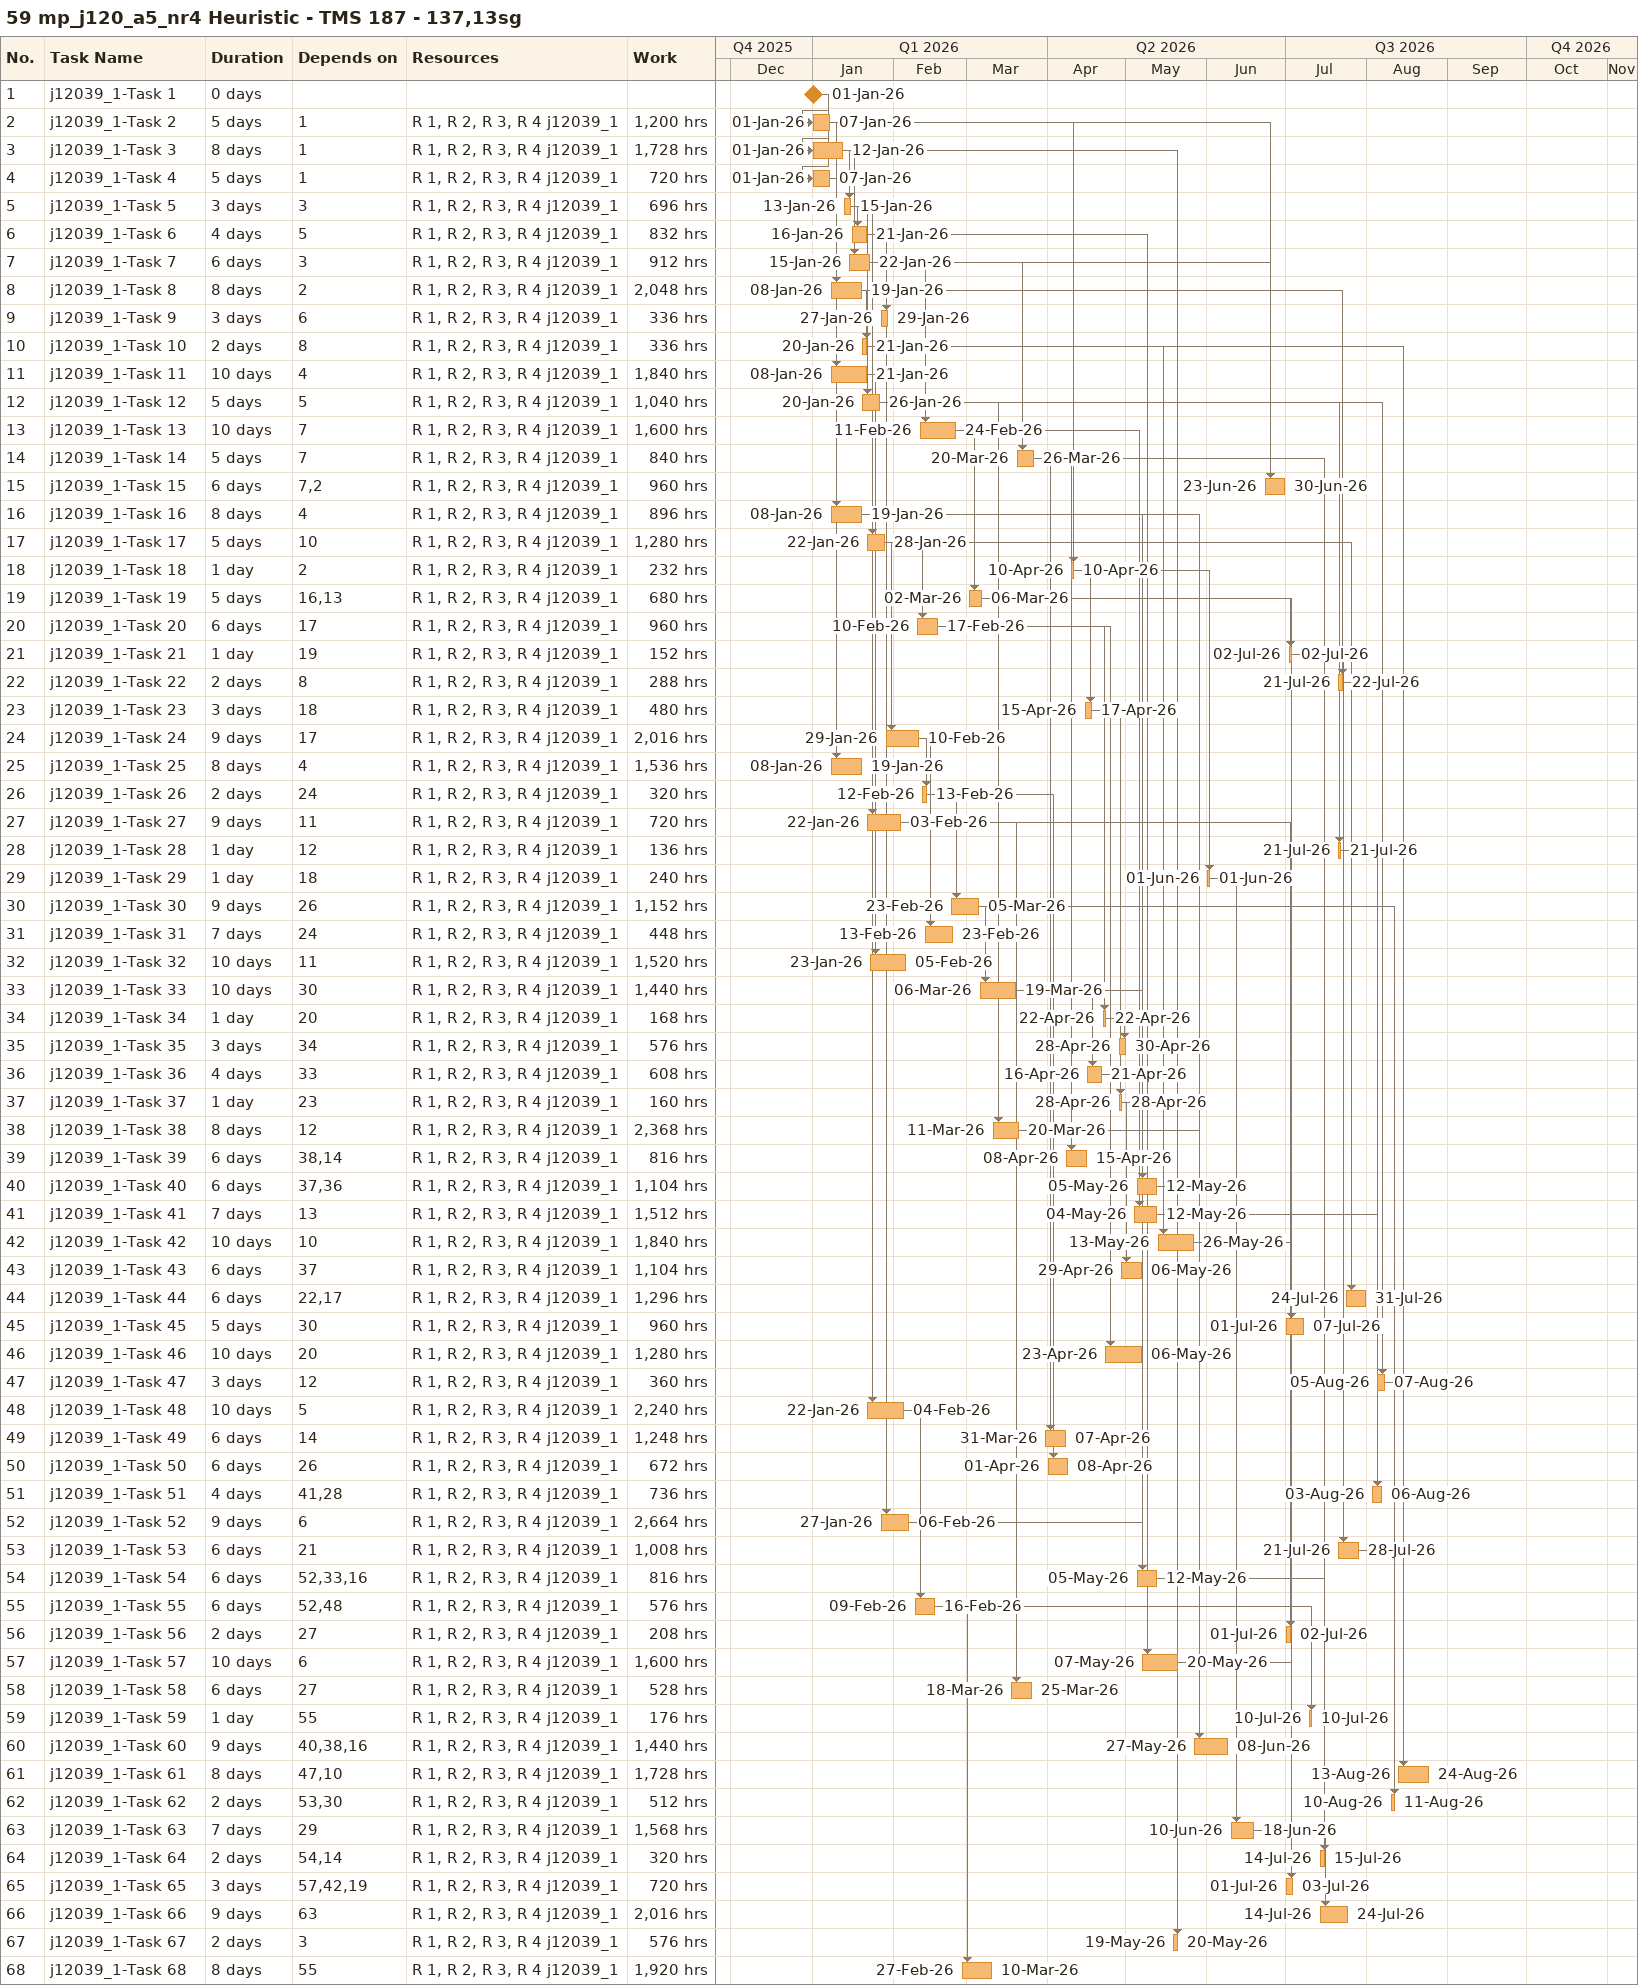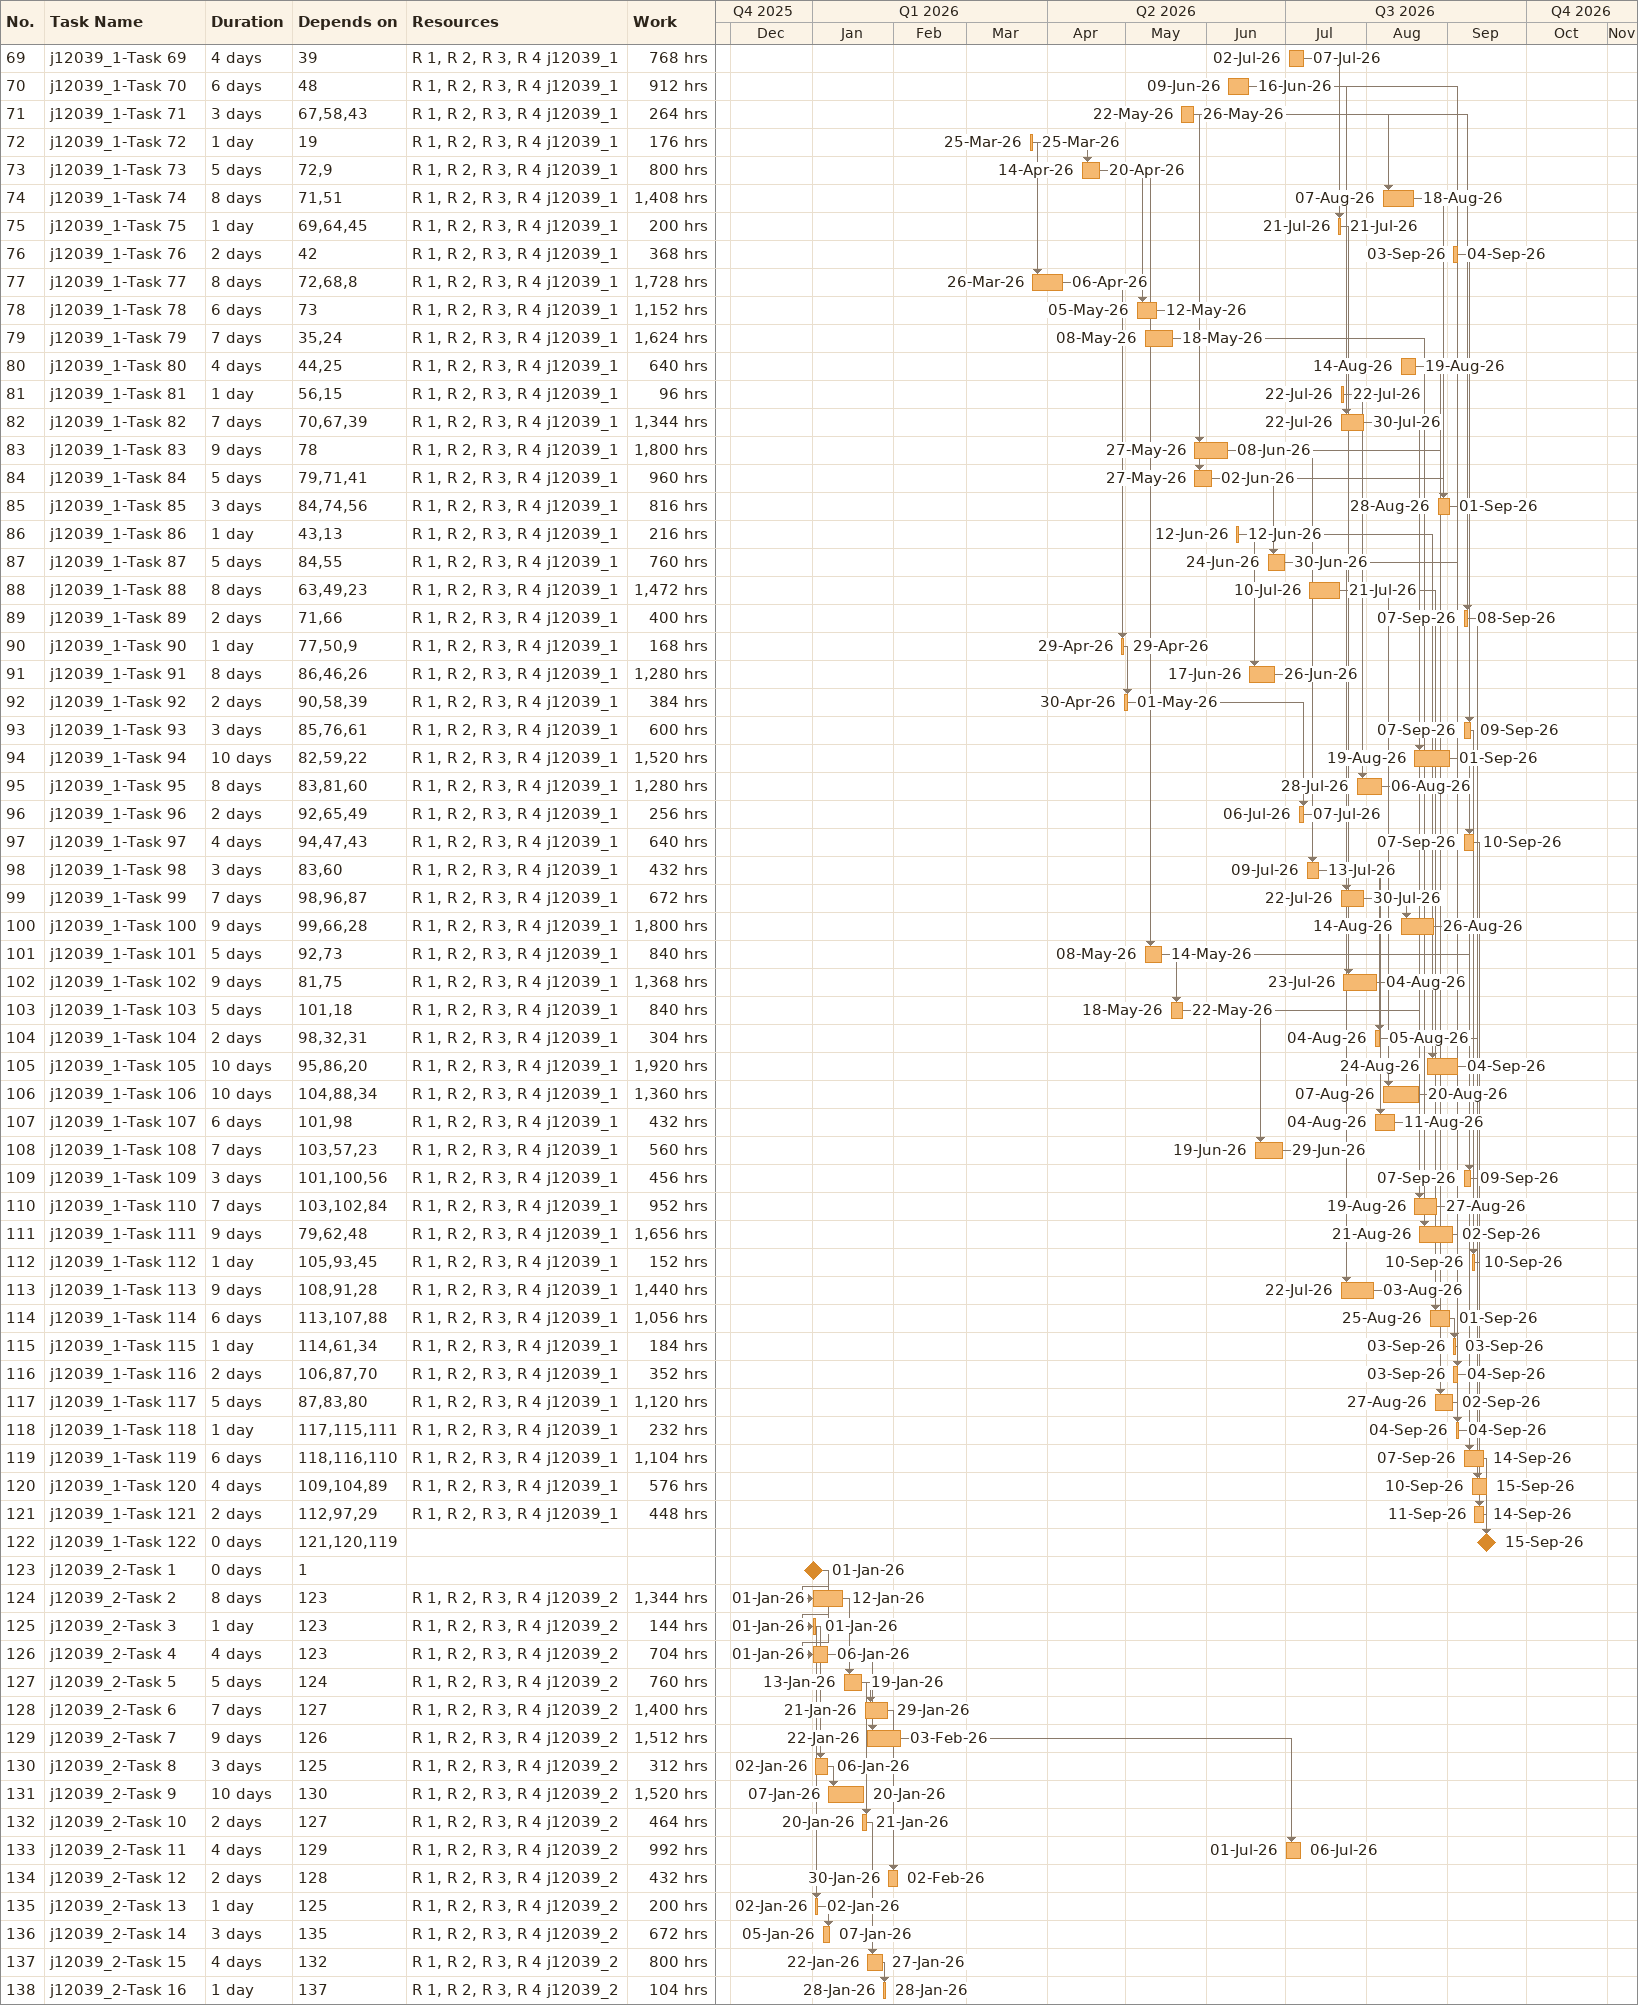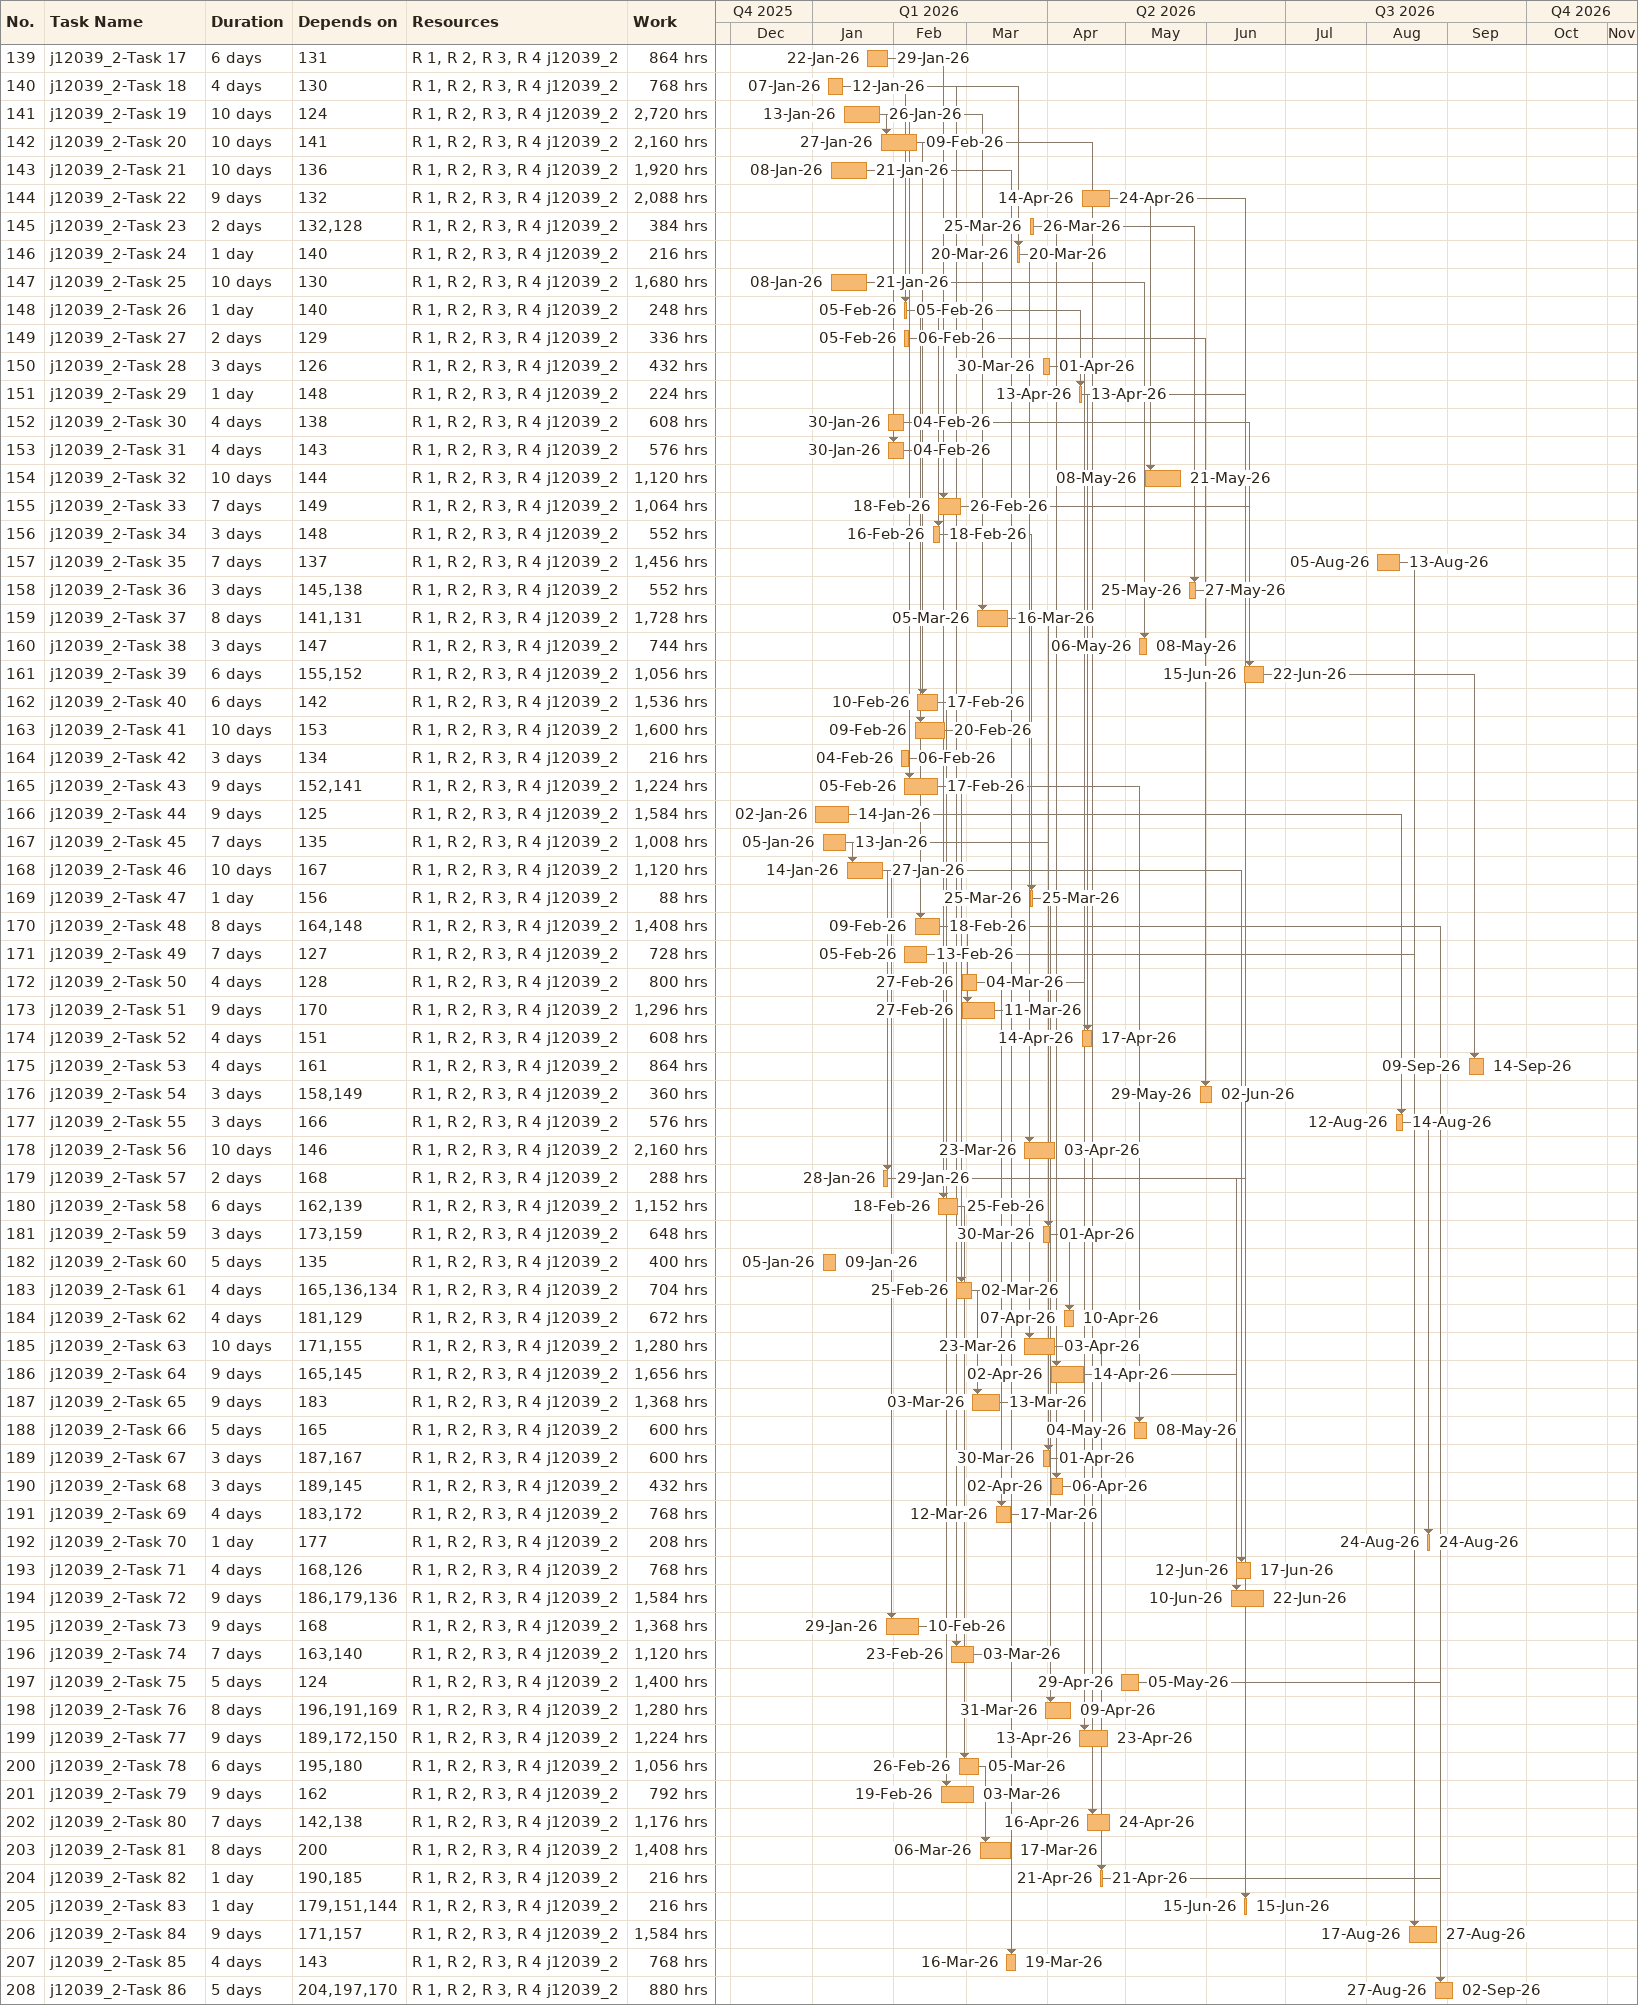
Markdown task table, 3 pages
59 mp_j120_a5_nr4 Heuristic - TMS 187 - 137,13sg

| ID | Task | Duration | Start | Finish | Predecessors | Resources | Work (h) |
|---|---|---|---|---|---|---|---|
| 1 | j12039_1-Task 1 | 0d | 2026-01-01 | 2026-01-01 |  |  |  |
| 2 | j12039_1-Task 2 | 5d | 2026-01-01 | 2026-01-07 | 1 | R 1, R 2, R 3, R 4 j12039_1 | 1200 |
| 3 | j12039_1-Task 3 | 8d | 2026-01-01 | 2026-01-12 | 1 | R 1, R 2, R 3, R 4 j12039_1 | 1728 |
| 4 | j12039_1-Task 4 | 5d | 2026-01-01 | 2026-01-07 | 1 | R 1, R 2, R 3, R 4 j12039_1 | 720 |
| 5 | j12039_1-Task 5 | 3d | 2026-01-13 | 2026-01-15 | 3 | R 1, R 2, R 3, R 4 j12039_1 | 696 |
| 6 | j12039_1-Task 6 | 4d | 2026-01-16 | 2026-01-21 | 5 | R 1, R 2, R 3, R 4 j12039_1 | 832 |
| 7 | j12039_1-Task 7 | 6d | 2026-01-15 | 2026-01-22 | 3 | R 1, R 2, R 3, R 4 j12039_1 | 912 |
| 8 | j12039_1-Task 8 | 8d | 2026-01-08 | 2026-01-19 | 2 | R 1, R 2, R 3, R 4 j12039_1 | 2048 |
| 9 | j12039_1-Task 9 | 3d | 2026-01-27 | 2026-01-29 | 6 | R 1, R 2, R 3, R 4 j12039_1 | 336 |
| 10 | j12039_1-Task 10 | 2d | 2026-01-20 | 2026-01-21 | 8 | R 1, R 2, R 3, R 4 j12039_1 | 336 |
| 11 | j12039_1-Task 11 | 10d | 2026-01-08 | 2026-01-21 | 4 | R 1, R 2, R 3, R 4 j12039_1 | 1840 |
| 12 | j12039_1-Task 12 | 5d | 2026-01-20 | 2026-01-26 | 5 | R 1, R 2, R 3, R 4 j12039_1 | 1040 |
| 13 | j12039_1-Task 13 | 10d | 2026-02-11 | 2026-02-24 | 7 | R 1, R 2, R 3, R 4 j12039_1 | 1600 |
| 14 | j12039_1-Task 14 | 5d | 2026-03-20 | 2026-03-26 | 7 | R 1, R 2, R 3, R 4 j12039_1 | 840 |
| 15 | j12039_1-Task 15 | 6d | 2026-06-23 | 2026-06-30 | 7, 2 | R 1, R 2, R 3, R 4 j12039_1 | 960 |
| 16 | j12039_1-Task 16 | 8d | 2026-01-08 | 2026-01-19 | 4 | R 1, R 2, R 3, R 4 j12039_1 | 896 |
| 17 | j12039_1-Task 17 | 5d | 2026-01-22 | 2026-01-28 | 10 | R 1, R 2, R 3, R 4 j12039_1 | 1280 |
| 18 | j12039_1-Task 18 | 1d | 2026-04-10 | 2026-04-10 | 2 | R 1, R 2, R 3, R 4 j12039_1 | 232 |
| 19 | j12039_1-Task 19 | 5d | 2026-03-02 | 2026-03-06 | 16, 13 | R 1, R 2, R 3, R 4 j12039_1 | 680 |
| 20 | j12039_1-Task 20 | 6d | 2026-02-10 | 2026-02-17 | 17 | R 1, R 2, R 3, R 4 j12039_1 | 960 |
| 21 | j12039_1-Task 21 | 1d | 2026-07-02 | 2026-07-02 | 19 | R 1, R 2, R 3, R 4 j12039_1 | 152 |
| 22 | j12039_1-Task 22 | 2d | 2026-07-21 | 2026-07-22 | 8 | R 1, R 2, R 3, R 4 j12039_1 | 288 |
| 23 | j12039_1-Task 23 | 3d | 2026-04-15 | 2026-04-17 | 18 | R 1, R 2, R 3, R 4 j12039_1 | 480 |
| 24 | j12039_1-Task 24 | 9d | 2026-01-29 | 2026-02-10 | 17 | R 1, R 2, R 3, R 4 j12039_1 | 2016 |
| 25 | j12039_1-Task 25 | 8d | 2026-01-08 | 2026-01-19 | 4 | R 1, R 2, R 3, R 4 j12039_1 | 1536 |
| 26 | j12039_1-Task 26 | 2d | 2026-02-12 | 2026-02-13 | 24 | R 1, R 2, R 3, R 4 j12039_1 | 320 |
| 27 | j12039_1-Task 27 | 9d | 2026-01-22 | 2026-02-03 | 11 | R 1, R 2, R 3, R 4 j12039_1 | 720 |
| 28 | j12039_1-Task 28 | 1d | 2026-07-21 | 2026-07-21 | 12 | R 1, R 2, R 3, R 4 j12039_1 | 136 |
| 29 | j12039_1-Task 29 | 1d | 2026-06-01 | 2026-06-01 | 18 | R 1, R 2, R 3, R 4 j12039_1 | 240 |
| 30 | j12039_1-Task 30 | 9d | 2026-02-23 | 2026-03-05 | 26 | R 1, R 2, R 3, R 4 j12039_1 | 1152 |
| 31 | j12039_1-Task 31 | 7d | 2026-02-13 | 2026-02-23 | 24 | R 1, R 2, R 3, R 4 j12039_1 | 448 |
| 32 | j12039_1-Task 32 | 10d | 2026-01-23 | 2026-02-05 | 11 | R 1, R 2, R 3, R 4 j12039_1 | 1520 |
| 33 | j12039_1-Task 33 | 10d | 2026-03-06 | 2026-03-19 | 30 | R 1, R 2, R 3, R 4 j12039_1 | 1440 |
| 34 | j12039_1-Task 34 | 1d | 2026-04-22 | 2026-04-22 | 20 | R 1, R 2, R 3, R 4 j12039_1 | 168 |
| 35 | j12039_1-Task 35 | 3d | 2026-04-28 | 2026-04-30 | 34 | R 1, R 2, R 3, R 4 j12039_1 | 576 |
| 36 | j12039_1-Task 36 | 4d | 2026-04-16 | 2026-04-21 | 33 | R 1, R 2, R 3, R 4 j12039_1 | 608 |
| 37 | j12039_1-Task 37 | 1d | 2026-04-28 | 2026-04-28 | 23 | R 1, R 2, R 3, R 4 j12039_1 | 160 |
| 38 | j12039_1-Task 38 | 8d | 2026-03-11 | 2026-03-20 | 12 | R 1, R 2, R 3, R 4 j12039_1 | 2368 |
| 39 | j12039_1-Task 39 | 6d | 2026-04-08 | 2026-04-15 | 38, 14 | R 1, R 2, R 3, R 4 j12039_1 | 816 |
| 40 | j12039_1-Task 40 | 6d | 2026-05-05 | 2026-05-12 | 37, 36 | R 1, R 2, R 3, R 4 j12039_1 | 1104 |
| 41 | j12039_1-Task 41 | 7d | 2026-05-04 | 2026-05-12 | 13 | R 1, R 2, R 3, R 4 j12039_1 | 1512 |
| 42 | j12039_1-Task 42 | 10d | 2026-05-13 | 2026-05-26 | 10 | R 1, R 2, R 3, R 4 j12039_1 | 1840 |
| 43 | j12039_1-Task 43 | 6d | 2026-04-29 | 2026-05-06 | 37 | R 1, R 2, R 3, R 4 j12039_1 | 1104 |
| 44 | j12039_1-Task 44 | 6d | 2026-07-24 | 2026-07-31 | 22, 17 | R 1, R 2, R 3, R 4 j12039_1 | 1296 |
| 45 | j12039_1-Task 45 | 5d | 2026-07-01 | 2026-07-07 | 30 | R 1, R 2, R 3, R 4 j12039_1 | 960 |
| 46 | j12039_1-Task 46 | 10d | 2026-04-23 | 2026-05-06 | 20 | R 1, R 2, R 3, R 4 j12039_1 | 1280 |
| 47 | j12039_1-Task 47 | 3d | 2026-08-05 | 2026-08-07 | 12 | R 1, R 2, R 3, R 4 j12039_1 | 360 |
| 48 | j12039_1-Task 48 | 10d | 2026-01-22 | 2026-02-04 | 5 | R 1, R 2, R 3, R 4 j12039_1 | 2240 |
| 49 | j12039_1-Task 49 | 6d | 2026-03-31 | 2026-04-07 | 14 | R 1, R 2, R 3, R 4 j12039_1 | 1248 |
| 50 | j12039_1-Task 50 | 6d | 2026-04-01 | 2026-04-08 | 26 | R 1, R 2, R 3, R 4 j12039_1 | 672 |
| 51 | j12039_1-Task 51 | 4d | 2026-08-03 | 2026-08-06 | 41, 28 | R 1, R 2, R 3, R 4 j12039_1 | 736 |
| 52 | j12039_1-Task 52 | 9d | 2026-01-27 | 2026-02-06 | 6 | R 1, R 2, R 3, R 4 j12039_1 | 2664 |
| 53 | j12039_1-Task 53 | 6d | 2026-07-21 | 2026-07-28 | 21 | R 1, R 2, R 3, R 4 j12039_1 | 1008 |
| 54 | j12039_1-Task 54 | 6d | 2026-05-05 | 2026-05-12 | 52, 33, 16 | R 1, R 2, R 3, R 4 j12039_1 | 816 |
| 55 | j12039_1-Task 55 | 6d | 2026-02-09 | 2026-02-16 | 52, 48 | R 1, R 2, R 3, R 4 j12039_1 | 576 |
| 56 | j12039_1-Task 56 | 2d | 2026-07-01 | 2026-07-02 | 27 | R 1, R 2, R 3, R 4 j12039_1 | 208 |
| 57 | j12039_1-Task 57 | 10d | 2026-05-07 | 2026-05-20 | 6 | R 1, R 2, R 3, R 4 j12039_1 | 1600 |
| 58 | j12039_1-Task 58 | 6d | 2026-03-18 | 2026-03-25 | 27 | R 1, R 2, R 3, R 4 j12039_1 | 528 |
| 59 | j12039_1-Task 59 | 1d | 2026-07-10 | 2026-07-10 | 55 | R 1, R 2, R 3, R 4 j12039_1 | 176 |
| 60 | j12039_1-Task 60 | 9d | 2026-05-27 | 2026-06-08 | 40, 38, 16 | R 1, R 2, R 3, R 4 j12039_1 | 1440 |
| 61 | j12039_1-Task 61 | 8d | 2026-08-13 | 2026-08-24 | 47, 10 | R 1, R 2, R 3, R 4 j12039_1 | 1728 |
| 62 | j12039_1-Task 62 | 2d | 2026-08-10 | 2026-08-11 | 53, 30 | R 1, R 2, R 3, R 4 j12039_1 | 512 |
| 63 | j12039_1-Task 63 | 7d | 2026-06-10 | 2026-06-18 | 29 | R 1, R 2, R 3, R 4 j12039_1 | 1568 |
| 64 | j12039_1-Task 64 | 2d | 2026-07-14 | 2026-07-15 | 54, 14 | R 1, R 2, R 3, R 4 j12039_1 | 320 |
| 65 | j12039_1-Task 65 | 3d | 2026-07-01 | 2026-07-03 | 57, 42, 19 | R 1, R 2, R 3, R 4 j12039_1 | 720 |
| 66 | j12039_1-Task 66 | 9d | 2026-07-14 | 2026-07-24 | 63 | R 1, R 2, R 3, R 4 j12039_1 | 2016 |
| 67 | j12039_1-Task 67 | 2d | 2026-05-19 | 2026-05-20 | 3 | R 1, R 2, R 3, R 4 j12039_1 | 576 |
| 68 | j12039_1-Task 68 | 8d | 2026-02-27 | 2026-03-10 | 55 | R 1, R 2, R 3, R 4 j12039_1 | 1920 |
| 69 | j12039_1-Task 69 | 4d | 2026-07-02 | 2026-07-07 | 39 | R 1, R 2, R 3, R 4 j12039_1 | 768 |
| 70 | j12039_1-Task 70 | 6d | 2026-06-09 | 2026-06-16 | 48 | R 1, R 2, R 3, R 4 j12039_1 | 912 |
| 71 | j12039_1-Task 71 | 3d | 2026-05-22 | 2026-05-26 | 67, 58, 43 | R 1, R 2, R 3, R 4 j12039_1 | 264 |
| 72 | j12039_1-Task 72 | 1d | 2026-03-25 | 2026-03-25 | 19 | R 1, R 2, R 3, R 4 j12039_1 | 176 |
| 73 | j12039_1-Task 73 | 5d | 2026-04-14 | 2026-04-20 | 72, 9 | R 1, R 2, R 3, R 4 j12039_1 | 800 |
| 74 | j12039_1-Task 74 | 8d | 2026-08-07 | 2026-08-18 | 71, 51 | R 1, R 2, R 3, R 4 j12039_1 | 1408 |
| 75 | j12039_1-Task 75 | 1d | 2026-07-21 | 2026-07-21 | 69, 64, 45 | R 1, R 2, R 3, R 4 j12039_1 | 200 |
| 76 | j12039_1-Task 76 | 2d | 2026-09-03 | 2026-09-04 | 42 | R 1, R 2, R 3, R 4 j12039_1 | 368 |
| 77 | j12039_1-Task 77 | 8d | 2026-03-26 | 2026-04-06 | 72, 68, 8 | R 1, R 2, R 3, R 4 j12039_1 | 1728 |
| 78 | j12039_1-Task 78 | 6d | 2026-05-05 | 2026-05-12 | 73 | R 1, R 2, R 3, R 4 j12039_1 | 1152 |
| 79 | j12039_1-Task 79 | 7d | 2026-05-08 | 2026-05-18 | 35, 24 | R 1, R 2, R 3, R 4 j12039_1 | 1624 |
| 80 | j12039_1-Task 80 | 4d | 2026-08-14 | 2026-08-19 | 44, 25 | R 1, R 2, R 3, R 4 j12039_1 | 640 |
| 81 | j12039_1-Task 81 | 1d | 2026-07-22 | 2026-07-22 | 56, 15 | R 1, R 2, R 3, R 4 j12039_1 | 96 |
| 82 | j12039_1-Task 82 | 7d | 2026-07-22 | 2026-07-30 | 70, 67, 39 | R 1, R 2, R 3, R 4 j12039_1 | 1344 |
| 83 | j12039_1-Task 83 | 9d | 2026-05-27 | 2026-06-08 | 78 | R 1, R 2, R 3, R 4 j12039_1 | 1800 |
| 84 | j12039_1-Task 84 | 5d | 2026-05-27 | 2026-06-02 | 79, 71, 41 | R 1, R 2, R 3, R 4 j12039_1 | 960 |
| 85 | j12039_1-Task 85 | 3d | 2026-08-28 | 2026-09-01 | 84, 74, 56 | R 1, R 2, R 3, R 4 j12039_1 | 816 |
| 86 | j12039_1-Task 86 | 1d | 2026-06-12 | 2026-06-12 | 43, 13 | R 1, R 2, R 3, R 4 j12039_1 | 216 |
| 87 | j12039_1-Task 87 | 5d | 2026-06-24 | 2026-06-30 | 84, 55 | R 1, R 2, R 3, R 4 j12039_1 | 760 |
| 88 | j12039_1-Task 88 | 8d | 2026-07-10 | 2026-07-21 | 63, 49, 23 | R 1, R 2, R 3, R 4 j12039_1 | 1472 |
| 89 | j12039_1-Task 89 | 2d | 2026-09-07 | 2026-09-08 | 71, 66 | R 1, R 2, R 3, R 4 j12039_1 | 400 |
| 90 | j12039_1-Task 90 | 1d | 2026-04-29 | 2026-04-29 | 77, 50, 9 | R 1, R 2, R 3, R 4 j12039_1 | 168 |
| 91 | j12039_1-Task 91 | 8d | 2026-06-17 | 2026-06-26 | 86, 46, 26 | R 1, R 2, R 3, R 4 j12039_1 | 1280 |
| 92 | j12039_1-Task 92 | 2d | 2026-04-30 | 2026-05-01 | 90, 58, 39 | R 1, R 2, R 3, R 4 j12039_1 | 384 |
| 93 | j12039_1-Task 93 | 3d | 2026-09-07 | 2026-09-09 | 85, 76, 61 | R 1, R 2, R 3, R 4 j12039_1 | 600 |
| 94 | j12039_1-Task 94 | 10d | 2026-08-19 | 2026-09-01 | 82, 59, 22 | R 1, R 2, R 3, R 4 j12039_1 | 1520 |
| 95 | j12039_1-Task 95 | 8d | 2026-07-28 | 2026-08-06 | 83, 81, 60 | R 1, R 2, R 3, R 4 j12039_1 | 1280 |
| 96 | j12039_1-Task 96 | 2d | 2026-07-06 | 2026-07-07 | 92, 65, 49 | R 1, R 2, R 3, R 4 j12039_1 | 256 |
| 97 | j12039_1-Task 97 | 4d | 2026-09-07 | 2026-09-10 | 94, 47, 43 | R 1, R 2, R 3, R 4 j12039_1 | 640 |
| 98 | j12039_1-Task 98 | 3d | 2026-07-09 | 2026-07-13 | 83, 60 | R 1, R 2, R 3, R 4 j12039_1 | 432 |
| 99 | j12039_1-Task 99 | 7d | 2026-07-22 | 2026-07-30 | 98, 96, 87 | R 1, R 2, R 3, R 4 j12039_1 | 672 |
| 100 | j12039_1-Task 100 | 9d | 2026-08-14 | 2026-08-26 | 99, 66, 28 | R 1, R 2, R 3, R 4 j12039_1 | 1800 |
| 101 | j12039_1-Task 101 | 5d | 2026-05-08 | 2026-05-14 | 92, 73 | R 1, R 2, R 3, R 4 j12039_1 | 840 |
| 102 | j12039_1-Task 102 | 9d | 2026-07-23 | 2026-08-04 | 81, 75 | R 1, R 2, R 3, R 4 j12039_1 | 1368 |
| 103 | j12039_1-Task 103 | 5d | 2026-05-18 | 2026-05-22 | 101, 18 | R 1, R 2, R 3, R 4 j12039_1 | 840 |
| 104 | j12039_1-Task 104 | 2d | 2026-08-04 | 2026-08-05 | 98, 32, 31 | R 1, R 2, R 3, R 4 j12039_1 | 304 |
| 105 | j12039_1-Task 105 | 10d | 2026-08-24 | 2026-09-04 | 95, 86, 20 | R 1, R 2, R 3, R 4 j12039_1 | 1920 |
| 106 | j12039_1-Task 106 | 10d | 2026-08-07 | 2026-08-20 | 104, 88, 34 | R 1, R 2, R 3, R 4 j12039_1 | 1360 |
| 107 | j12039_1-Task 107 | 6d | 2026-08-04 | 2026-08-11 | 101, 98 | R 1, R 2, R 3, R 4 j12039_1 | 432 |
| 108 | j12039_1-Task 108 | 7d | 2026-06-19 | 2026-06-29 | 103, 57, 23 | R 1, R 2, R 3, R 4 j12039_1 | 560 |
| 109 | j12039_1-Task 109 | 3d | 2026-09-07 | 2026-09-09 | 101, 100, 56 | R 1, R 2, R 3, R 4 j12039_1 | 456 |
| 110 | j12039_1-Task 110 | 7d | 2026-08-19 | 2026-08-27 | 103, 102, 84 | R 1, R 2, R 3, R 4 j12039_1 | 952 |
| 111 | j12039_1-Task 111 | 9d | 2026-08-21 | 2026-09-02 | 79, 62, 48 | R 1, R 2, R 3, R 4 j12039_1 | 1656 |
| 112 | j12039_1-Task 112 | 1d | 2026-09-10 | 2026-09-10 | 105, 93, 45 | R 1, R 2, R 3, R 4 j12039_1 | 152 |
| 113 | j12039_1-Task 113 | 9d | 2026-07-22 | 2026-08-03 | 108, 91, 28 | R 1, R 2, R 3, R 4 j12039_1 | 1440 |
| 114 | j12039_1-Task 114 | 6d | 2026-08-25 | 2026-09-01 | 113, 107, 88 | R 1, R 2, R 3, R 4 j12039_1 | 1056 |
| 115 | j12039_1-Task 115 | 1d | 2026-09-03 | 2026-09-03 | 114, 61, 34 | R 1, R 2, R 3, R 4 j12039_1 | 184 |
| 116 | j12039_1-Task 116 | 2d | 2026-09-03 | 2026-09-04 | 106, 87, 70 | R 1, R 2, R 3, R 4 j12039_1 | 352 |
| 117 | j12039_1-Task 117 | 5d | 2026-08-27 | 2026-09-02 | 87, 83, 80 | R 1, R 2, R 3, R 4 j12039_1 | 1120 |
| 118 | j12039_1-Task 118 | 1d | 2026-09-04 | 2026-09-04 | 117, 115, 111 | R 1, R 2, R 3, R 4 j12039_1 | 232 |
| 119 | j12039_1-Task 119 | 6d | 2026-09-07 | 2026-09-14 | 118, 116, 110 | R 1, R 2, R 3, R 4 j12039_1 | 1104 |
| 120 | j12039_1-Task 120 | 4d | 2026-09-10 | 2026-09-15 | 109, 104, 89 | R 1, R 2, R 3, R 4 j12039_1 | 576 |
| 121 | j12039_1-Task 121 | 2d | 2026-09-11 | 2026-09-14 | 112, 97, 29 | R 1, R 2, R 3, R 4 j12039_1 | 448 |
| 122 | j12039_1-Task 122 | 0d | 2026-09-15 | 2026-09-15 | 121, 120, 119 |  |  |
| 123 | j12039_2-Task 1 | 0d | 2026-01-01 | 2026-01-01 | 1 |  |  |
| 124 | j12039_2-Task 2 | 8d | 2026-01-01 | 2026-01-12 | 123 | R 1, R 2, R 3, R 4 j12039_2 | 1344 |
| 125 | j12039_2-Task 3 | 1d | 2026-01-01 | 2026-01-01 | 123 | R 1, R 2, R 3, R 4 j12039_2 | 144 |
| 126 | j12039_2-Task 4 | 4d | 2026-01-01 | 2026-01-06 | 123 | R 1, R 2, R 3, R 4 j12039_2 | 704 |
| 127 | j12039_2-Task 5 | 5d | 2026-01-13 | 2026-01-19 | 124 | R 1, R 2, R 3, R 4 j12039_2 | 760 |
| 128 | j12039_2-Task 6 | 7d | 2026-01-21 | 2026-01-29 | 127 | R 1, R 2, R 3, R 4 j12039_2 | 1400 |
| 129 | j12039_2-Task 7 | 9d | 2026-01-22 | 2026-02-03 | 126 | R 1, R 2, R 3, R 4 j12039_2 | 1512 |
| 130 | j12039_2-Task 8 | 3d | 2026-01-02 | 2026-01-06 | 125 | R 1, R 2, R 3, R 4 j12039_2 | 312 |
| 131 | j12039_2-Task 9 | 10d | 2026-01-07 | 2026-01-20 | 130 | R 1, R 2, R 3, R 4 j12039_2 | 1520 |
| 132 | j12039_2-Task 10 | 2d | 2026-01-20 | 2026-01-21 | 127 | R 1, R 2, R 3, R 4 j12039_2 | 464 |
| 133 | j12039_2-Task 11 | 4d | 2026-07-01 | 2026-07-06 | 129 | R 1, R 2, R 3, R 4 j12039_2 | 992 |
| 134 | j12039_2-Task 12 | 2d | 2026-01-30 | 2026-02-02 | 128 | R 1, R 2, R 3, R 4 j12039_2 | 432 |
| 135 | j12039_2-Task 13 | 1d | 2026-01-02 | 2026-01-02 | 125 | R 1, R 2, R 3, R 4 j12039_2 | 200 |
| 136 | j12039_2-Task 14 | 3d | 2026-01-05 | 2026-01-07 | 135 | R 1, R 2, R 3, R 4 j12039_2 | 672 |
| 137 | j12039_2-Task 15 | 4d | 2026-01-22 | 2026-01-27 | 132 | R 1, R 2, R 3, R 4 j12039_2 | 800 |
| 138 | j12039_2-Task 16 | 1d | 2026-01-28 | 2026-01-28 | 137 | R 1, R 2, R 3, R 4 j12039_2 | 104 |
| 139 | j12039_2-Task 17 | 6d | 2026-01-22 | 2026-01-29 | 131 | R 1, R 2, R 3, R 4 j12039_2 | 864 |
| 140 | j12039_2-Task 18 | 4d | 2026-01-07 | 2026-01-12 | 130 | R 1, R 2, R 3, R 4 j12039_2 | 768 |
| 141 | j12039_2-Task 19 | 10d | 2026-01-13 | 2026-01-26 | 124 | R 1, R 2, R 3, R 4 j12039_2 | 2720 |
| 142 | j12039_2-Task 20 | 10d | 2026-01-27 | 2026-02-09 | 141 | R 1, R 2, R 3, R 4 j12039_2 | 2160 |
| 143 | j12039_2-Task 21 | 10d | 2026-01-08 | 2026-01-21 | 136 | R 1, R 2, R 3, R 4 j12039_2 | 1920 |
| 144 | j12039_2-Task 22 | 9d | 2026-04-14 | 2026-04-24 | 132 | R 1, R 2, R 3, R 4 j12039_2 | 2088 |
| 145 | j12039_2-Task 23 | 2d | 2026-03-25 | 2026-03-26 | 132, 128 | R 1, R 2, R 3, R 4 j12039_2 | 384 |
| 146 | j12039_2-Task 24 | 1d | 2026-03-20 | 2026-03-20 | 140 | R 1, R 2, R 3, R 4 j12039_2 | 216 |
| 147 | j12039_2-Task 25 | 10d | 2026-01-08 | 2026-01-21 | 130 | R 1, R 2, R 3, R 4 j12039_2 | 1680 |
| 148 | j12039_2-Task 26 | 1d | 2026-02-05 | 2026-02-05 | 140 | R 1, R 2, R 3, R 4 j12039_2 | 248 |
| 149 | j12039_2-Task 27 | 2d | 2026-02-05 | 2026-02-06 | 129 | R 1, R 2, R 3, R 4 j12039_2 | 336 |
| 150 | j12039_2-Task 28 | 3d | 2026-03-30 | 2026-04-01 | 126 | R 1, R 2, R 3, R 4 j12039_2 | 432 |
| 151 | j12039_2-Task 29 | 1d | 2026-04-13 | 2026-04-13 | 148 | R 1, R 2, R 3, R 4 j12039_2 | 224 |
| 152 | j12039_2-Task 30 | 4d | 2026-01-30 | 2026-02-04 | 138 | R 1, R 2, R 3, R 4 j12039_2 | 608 |
| 153 | j12039_2-Task 31 | 4d | 2026-01-30 | 2026-02-04 | 143 | R 1, R 2, R 3, R 4 j12039_2 | 576 |
| 154 | j12039_2-Task 32 | 10d | 2026-05-08 | 2026-05-21 | 144 | R 1, R 2, R 3, R 4 j12039_2 | 1120 |
| 155 | j12039_2-Task 33 | 7d | 2026-02-18 | 2026-02-26 | 149 | R 1, R 2, R 3, R 4 j12039_2 | 1064 |
| 156 | j12039_2-Task 34 | 3d | 2026-02-16 | 2026-02-18 | 148 | R 1, R 2, R 3, R 4 j12039_2 | 552 |
| 157 | j12039_2-Task 35 | 7d | 2026-08-05 | 2026-08-13 | 137 | R 1, R 2, R 3, R 4 j12039_2 | 1456 |
| 158 | j12039_2-Task 36 | 3d | 2026-05-25 | 2026-05-27 | 145, 138 | R 1, R 2, R 3, R 4 j12039_2 | 552 |
| 159 | j12039_2-Task 37 | 8d | 2026-03-05 | 2026-03-16 | 141, 131 | R 1, R 2, R 3, R 4 j12039_2 | 1728 |
| 160 | j12039_2-Task 38 | 3d | 2026-05-06 | 2026-05-08 | 147 | R 1, R 2, R 3, R 4 j12039_2 | 744 |
| 161 | j12039_2-Task 39 | 6d | 2026-06-15 | 2026-06-22 | 155, 152 | R 1, R 2, R 3, R 4 j12039_2 | 1056 |
| 162 | j12039_2-Task 40 | 6d | 2026-02-10 | 2026-02-17 | 142 | R 1, R 2, R 3, R 4 j12039_2 | 1536 |
| 163 | j12039_2-Task 41 | 10d | 2026-02-09 | 2026-02-20 | 153 | R 1, R 2, R 3, R 4 j12039_2 | 1600 |
| 164 | j12039_2-Task 42 | 3d | 2026-02-04 | 2026-02-06 | 134 | R 1, R 2, R 3, R 4 j12039_2 | 216 |
| 165 | j12039_2-Task 43 | 9d | 2026-02-05 | 2026-02-17 | 152, 141 | R 1, R 2, R 3, R 4 j12039_2 | 1224 |
| 166 | j12039_2-Task 44 | 9d | 2026-01-02 | 2026-01-14 | 125 | R 1, R 2, R 3, R 4 j12039_2 | 1584 |
| 167 | j12039_2-Task 45 | 7d | 2026-01-05 | 2026-01-13 | 135 | R 1, R 2, R 3, R 4 j12039_2 | 1008 |
| 168 | j12039_2-Task 46 | 10d | 2026-01-14 | 2026-01-27 | 167 | R 1, R 2, R 3, R 4 j12039_2 | 1120 |
| 169 | j12039_2-Task 47 | 1d | 2026-03-25 | 2026-03-25 | 156 | R 1, R 2, R 3, R 4 j12039_2 | 88 |
| 170 | j12039_2-Task 48 | 8d | 2026-02-09 | 2026-02-18 | 164, 148 | R 1, R 2, R 3, R 4 j12039_2 | 1408 |
| 171 | j12039_2-Task 49 | 7d | 2026-02-05 | 2026-02-13 | 127 | R 1, R 2, R 3, R 4 j12039_2 | 728 |
| 172 | j12039_2-Task 50 | 4d | 2026-02-27 | 2026-03-04 | 128 | R 1, R 2, R 3, R 4 j12039_2 | 800 |
| 173 | j12039_2-Task 51 | 9d | 2026-02-27 | 2026-03-11 | 170 | R 1, R 2, R 3, R 4 j12039_2 | 1296 |
| 174 | j12039_2-Task 52 | 4d | 2026-04-14 | 2026-04-17 | 151 | R 1, R 2, R 3, R 4 j12039_2 | 608 |
| 175 | j12039_2-Task 53 | 4d | 2026-09-09 | 2026-09-14 | 161 | R 1, R 2, R 3, R 4 j12039_2 | 864 |
| 176 | j12039_2-Task 54 | 3d | 2026-05-29 | 2026-06-02 | 158, 149 | R 1, R 2, R 3, R 4 j12039_2 | 360 |
| 177 | j12039_2-Task 55 | 3d | 2026-08-12 | 2026-08-14 | 166 | R 1, R 2, R 3, R 4 j12039_2 | 576 |
| 178 | j12039_2-Task 56 | 10d | 2026-03-23 | 2026-04-03 | 146 | R 1, R 2, R 3, R 4 j12039_2 | 2160 |
| 179 | j12039_2-Task 57 | 2d | 2026-01-28 | 2026-01-29 | 168 | R 1, R 2, R 3, R 4 j12039_2 | 288 |
| 180 | j12039_2-Task 58 | 6d | 2026-02-18 | 2026-02-25 | 162, 139 | R 1, R 2, R 3, R 4 j12039_2 | 1152 |
| 181 | j12039_2-Task 59 | 3d | 2026-03-30 | 2026-04-01 | 173, 159 | R 1, R 2, R 3, R 4 j12039_2 | 648 |
| 182 | j12039_2-Task 60 | 5d | 2026-01-05 | 2026-01-09 | 135 | R 1, R 2, R 3, R 4 j12039_2 | 400 |
| 183 | j12039_2-Task 61 | 4d | 2026-02-25 | 2026-03-02 | 165, 136, 134 | R 1, R 2, R 3, R 4 j12039_2 | 704 |
| 184 | j12039_2-Task 62 | 4d | 2026-04-07 | 2026-04-10 | 181, 129 | R 1, R 2, R 3, R 4 j12039_2 | 672 |
| 185 | j12039_2-Task 63 | 10d | 2026-03-23 | 2026-04-03 | 171, 155 | R 1, R 2, R 3, R 4 j12039_2 | 1280 |
| 186 | j12039_2-Task 64 | 9d | 2026-04-02 | 2026-04-14 | 165, 145 | R 1, R 2, R 3, R 4 j12039_2 | 1656 |
| 187 | j12039_2-Task 65 | 9d | 2026-03-03 | 2026-03-13 | 183 | R 1, R 2, R 3, R 4 j12039_2 | 1368 |
| 188 | j12039_2-Task 66 | 5d | 2026-05-04 | 2026-05-08 | 165 | R 1, R 2, R 3, R 4 j12039_2 | 600 |
| 189 | j12039_2-Task 67 | 3d | 2026-03-30 | 2026-04-01 | 187, 167 | R 1, R 2, R 3, R 4 j12039_2 | 600 |
| 190 | j12039_2-Task 68 | 3d | 2026-04-02 | 2026-04-06 | 189, 145 | R 1, R 2, R 3, R 4 j12039_2 | 432 |
| 191 | j12039_2-Task 69 | 4d | 2026-03-12 | 2026-03-17 | 183, 172 | R 1, R 2, R 3, R 4 j12039_2 | 768 |
| 192 | j12039_2-Task 70 | 1d | 2026-08-24 | 2026-08-24 | 177 | R 1, R 2, R 3, R 4 j12039_2 | 208 |
| 193 | j12039_2-Task 71 | 4d | 2026-06-12 | 2026-06-17 | 168, 126 | R 1, R 2, R 3, R 4 j12039_2 | 768 |
| 194 | j12039_2-Task 72 | 9d | 2026-06-10 | 2026-06-22 | 186, 179, 136 | R 1, R 2, R 3, R 4 j12039_2 | 1584 |
| 195 | j12039_2-Task 73 | 9d | 2026-01-29 | 2026-02-10 | 168 | R 1, R 2, R 3, R 4 j12039_2 | 1368 |
| 196 | j12039_2-Task 74 | 7d | 2026-02-23 | 2026-03-03 | 163, 140 | R 1, R 2, R 3, R 4 j12039_2 | 1120 |
| 197 | j12039_2-Task 75 | 5d | 2026-04-29 | 2026-05-05 | 124 | R 1, R 2, R 3, R 4 j12039_2 | 1400 |
| 198 | j12039_2-Task 76 | 8d | 2026-03-31 | 2026-04-09 | 196, 191, 169 | R 1, R 2, R 3, R 4 j12039_2 | 1280 |
| 199 | j12039_2-Task 77 | 9d | 2026-04-13 | 2026-04-23 | 189, 172, 150 | R 1, R 2, R 3, R 4 j12039_2 | 1224 |
| 200 | j12039_2-Task 78 | 6d | 2026-02-26 | 2026-03-05 | 195, 180 | R 1, R 2, R 3, R 4 j12039_2 | 1056 |
| 201 | j12039_2-Task 79 | 9d | 2026-02-19 | 2026-03-03 | 162 | R 1, R 2, R 3, R 4 j12039_2 | 792 |
| 202 | j12039_2-Task 80 | 7d | 2026-04-16 | 2026-04-24 | 142, 138 | R 1, R 2, R 3, R 4 j12039_2 | 1176 |
| 203 | j12039_2-Task 81 | 8d | 2026-03-06 | 2026-03-17 | 200 | R 1, R 2, R 3, R 4 j12039_2 | 1408 |
| 204 | j12039_2-Task 82 | 1d | 2026-04-21 | 2026-04-21 | 190, 185 | R 1, R 2, R 3, R 4 j12039_2 | 216 |
| 205 | j12039_2-Task 83 | 1d | 2026-06-15 | 2026-06-15 | 179, 151, 144 | R 1, R 2, R 3, R 4 j12039_2 | 216 |
| 206 | j12039_2-Task 84 | 9d | 2026-08-17 | 2026-08-27 | 171, 157 | R 1, R 2, R 3, R 4 j12039_2 | 1584 |
| 207 | j12039_2-Task 85 | 4d | 2026-03-16 | 2026-03-19 | 143 | R 1, R 2, R 3, R 4 j12039_2 | 768 |
| 208 | j12039_2-Task 86 | 5d | 2026-08-27 | 2026-09-02 | 204, 197, 170 | R 1, R 2, R 3, R 4 j12039_2 | 880 |
